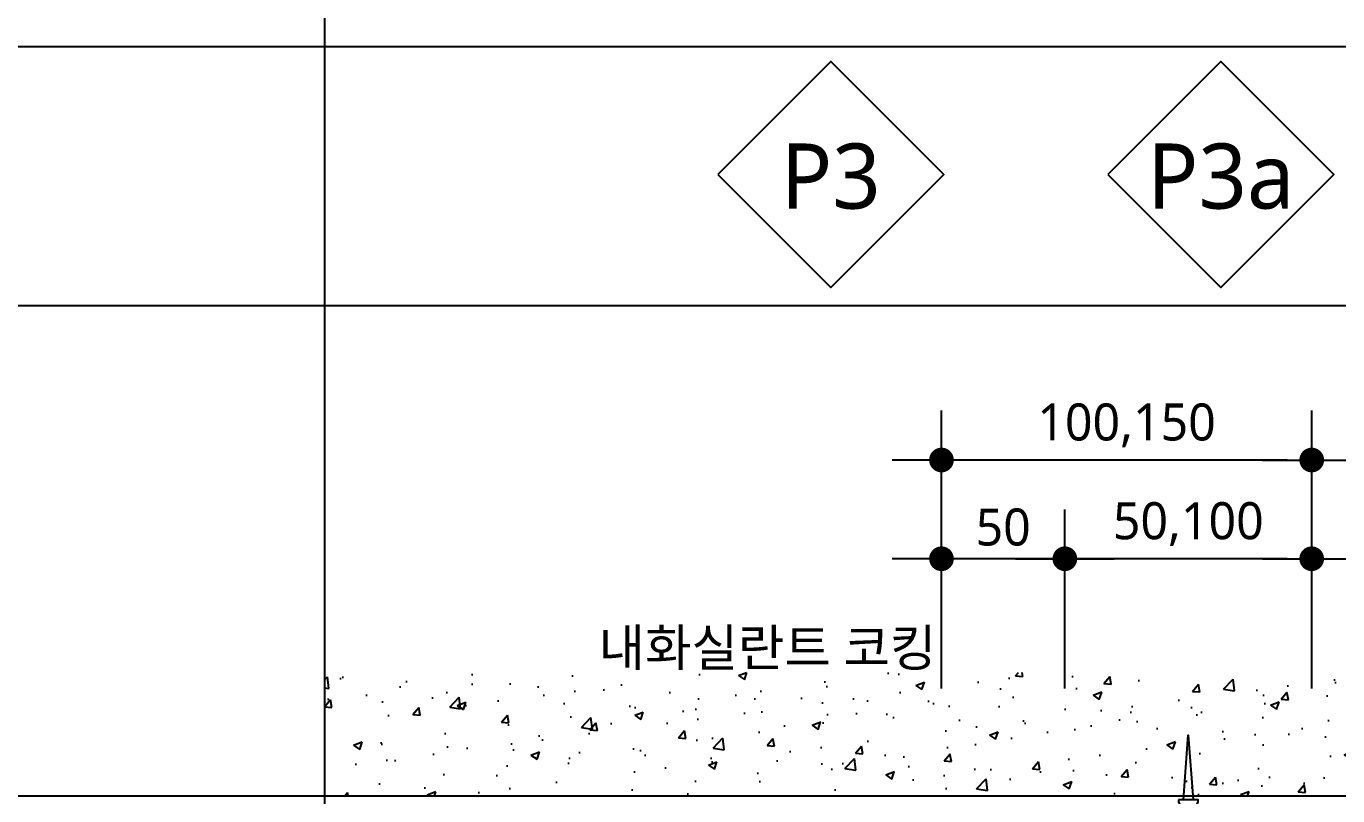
# Model space of a CAD drawing. Header units: millimetres. Extents: x 150 to 8166, y -2863 to -229.
# Drawn here: x 1975 to 2506, y -1852 to -1540 of the extents above; entities that cross this region are included whole.
import ezdxf
from ezdxf.enums import TextEntityAlignment as Align

# ---------------------------------------------------------------- set-up
doc = ezdxf.new("R2010")
doc.units = ezdxf.units.MM
doc.header["$LTSCALE"] = 5
doc.header["$MEASUREMENT"] = 0
doc.header["$PDMODE"] = 3
doc.header["$PDSIZE"] = 100
doc.layers.get('0').update_dxf_attribs({"linetype": 'CONTINUOUS'})
doc.layers.get('Defpoints').update_dxf_attribs({"color": 137, "linetype": 'CONTINUOUS'})
for name, color, linetype in [('01HAT', 8, 'CONTINUOUS'), ('01하지철물', 8, 'CONTINUOUS'), ('02DIM', 7, 'CONTINUOUS'), ('03벽체부호', 6, 'CONTINUOUS'), ('2', 2, 'CONTINUOUS'), ('3', 3, 'CONTINUOUS'), ('SYM-LEAD', 6, 'CONTINUOUS'), ('TEXT', 3, 'CONTINUOUS')]:
    doc.layers.add(name, color=color, linetype=linetype)
doc.layers.add('02Waste', color=171, linetype='CONTINUOUS', plot=False)
doc.styles.add('GAUN', font='malgun.ttf', dxfattribs={"height": 375})
doc.styles.add('맑은고딕', font='malgun.ttf')
doc.styles.add('스타일1', font='malgun.ttf')
doc.dimstyles.new('GAUN-10', dxfattribs={"dimscale": 10, "dimtxt": 1.5, "dimasz": 1, "dimexe": 2, "dimexo": 3, "dimgap": 0.5, "dimtad": 1, "dimdec": 0, "dimzin": 1, "dimdsep": 46, "dimlunit": 6, "dimtxsty": '맑은고딕', "dimblk": 'CJDOT', "dimcen": 0.09, "dimdle": 1, "dimclrd": 256, "dimclre": 256, "dimclrt": 3, "dimadec": 0, "dimazin": 0, "dimtfac": 1, "dimtdec": 0, "dimtix": 1, "dimtmove": 2, "dimatfit": 3, "dimldrblk": 'CJDOT', "dimfxl": 1, "dimtolj": 1, "dimtzin": 1, "dimarcsym": 0})

# ---------------------------------------------------------------- blocks, each defined once
blk = doc.blocks.new('CJDOT')
blk.add_line((-2, -2.7e-15), (2, 2.7e-15))
at = {"const_width": 0.5}
blk.add_lwpolyline([(-0.25, 0, 1), (0.25, 0, 1)], format="xyb", close=True, dxfattribs=at)
blk = doc.blocks.new('*D25')
at = {"layer": '02DIM', "lineweight": -2, "transparency": 16777216}
for p, q in [((2345.92690192063, -1808.718250817362), (2345.92690192063, -1696.218250817362)), ((2495.926901920626, -1808.718250817362), (2495.926901920626, -1696.218250817362)), ((2485.926901920626, -1716.218250817362), (2355.92690192063, -1716.218250817362))]:
    blk.add_line(p, q, dxfattribs=at)
at = {"layer": 'Defpoints', "color": 0, "transparency": 16777216}
for p in [(2345.92690192063, -1716.218250817362), (2345.92690192063, -1838.718250817362), (2495.926901920626, -1838.718250817362)]:
    blk.add_point(p, dxfattribs=at)
at = {"layer": '02DIM', "lineweight": -2, "transparency": 16777216, "xscale": 10, "yscale": 10, "zscale": 10, "rotation": 180}
blk.add_blockref('CJDOT', (2345.92690192063, -1716.218250817362), dxfattribs=at)
at = {"layer": '02DIM', "lineweight": -2, "transparency": 16777216, "xscale": 10, "yscale": 10, "zscale": 10}
blk.add_blockref('CJDOT', (2495.926901920626, -1716.218250817362), dxfattribs=at)
at = {"layer": '02DIM', "color": 3, "transparency": 16777216, "insert": (2420.926901920628, -1702.169337773884), "char_height": 15, "attachment_point": 5, "style": '맑은고딕'}
blk.add_mtext('\\A1;100,150', dxfattribs=at)
blk = doc.blocks.new('*D26')
at = {"layer": '02DIM', "lineweight": -2, "transparency": 16777216}
for p, q in [((2395.92690192063, -1808.718250817362), (2395.92690192063, -1736.218250817362)), ((2495.92690192063, -1808.718250817362), (2495.92690192063, -1736.218250817362)), ((2485.92690192063, -1756.218250817362), (2405.92690192063, -1756.218250817362))]:
    blk.add_line(p, q, dxfattribs=at)
at = {"layer": 'Defpoints', "color": 0, "transparency": 16777216}
for p in [(2395.92690192063, -1756.218250817362), (2395.92690192063, -1838.718250817362), (2495.92690192063, -1838.718250817362)]:
    blk.add_point(p, dxfattribs=at)
at = {"layer": '02DIM', "lineweight": -2, "transparency": 16777216, "xscale": 10, "yscale": 10, "zscale": 10, "rotation": 180}
blk.add_blockref('CJDOT', (2395.92690192063, -1756.218250817362), dxfattribs=at)
at = {"layer": '02DIM', "lineweight": -2, "transparency": 16777216, "xscale": 10, "yscale": 10, "zscale": 10}
blk.add_blockref('CJDOT', (2495.92690192063, -1756.218250817362), dxfattribs=at)
at = {"layer": '02DIM', "color": 3, "transparency": 16777216, "insert": (2445.92690192063, -1742.169337773884), "char_height": 15, "attachment_point": 5, "style": '맑은고딕'}
blk.add_mtext('\\A1;50,100', dxfattribs=at)
blk = doc.blocks.new('*D27')
at = {"layer": '02DIM', "lineweight": -2, "transparency": 16777216}
for p, q in [((2345.92690192063, -1808.718250817362), (2345.92690192063, -1736.218250817362)), ((2395.92690192063, -1808.718250817362), (2395.92690192063, -1736.218250817362)), ((2385.92690192063, -1756.218250817362), (2355.92690192063, -1756.218250817362))]:
    blk.add_line(p, q, dxfattribs=at)
at = {"layer": 'Defpoints', "color": 0, "transparency": 16777216}
for p in [(2345.92690192063, -1756.218250817362), (2345.92690192063, -1838.718250817362), (2395.92690192063, -1838.718250817362)]:
    blk.add_point(p, dxfattribs=at)
at = {"layer": '02DIM', "lineweight": -2, "transparency": 16777216, "xscale": 10, "yscale": 10, "zscale": 10, "rotation": 180}
blk.add_blockref('CJDOT', (2345.92690192063, -1756.218250817362), dxfattribs=at)
at = {"layer": '02DIM', "lineweight": -2, "transparency": 16777216, "xscale": 10, "yscale": 10, "zscale": 10}
blk.add_blockref('CJDOT', (2395.92690192063, -1756.218250817362), dxfattribs=at)
at = {"layer": '02DIM', "color": 3, "transparency": 16777216, "insert": (2370.92690192063, -1743.468590491275), "char_height": 15, "attachment_point": 5, "style": '맑은고딕'}
blk.add_mtext('\\A1;50', dxfattribs=at)
blk = doc.blocks.new('HILTI')
at = {"layer": '2'}
blk.add_lwpolyline([(4, 0, 1), (-4, 0)], format="xyb", close=True, dxfattribs=at)
blk.add_lwpolyline([(2, 0), (0, -26), (-2, 0)], dxfattribs=at)

msp = doc.modelspace()

# ---------------------------------------------------------------- hatches: boundary and pattern name
at = {"layer": '01HAT'}
h = msp.add_hatch(dxfattribs=at)
h.set_pattern_fill('AR-CONC', color=256, scale=5, style=0)
h.set_pattern_definition([(49.99999999999999, (-30541.10098105213, 7551.641836670485), (35.86300913003767, -3.137606749129755), [3.75, -41.25]), (355, (-30541.10098105213, 7551.641836670485), (-6.937566680650001, 37.60960668500059), [3, -33]), (100.4513999999998, (-30538.11239705337, 7551.380369670481), (28.92546908570108, 34.47197710304768), [3.187009499999981, -35.05710559999969]), (46.18420000000002, (-30541.10098105213, 7561.641836670485), (53.36205243128222, -8.275950716450904), [5.624999999999971, -61.87499999999977]), (96.63559999999966, (-30536.65414380198, 7560.952171320353), (46.73313527743517, 48.70589354502209), [4.780514399999941, -52.58564999999953]), (351.1842, (-30541.10098105213, 7561.641836670485), (46.73309725668136, 48.70593004626623), [4.5, -49.5]), (21, (-30536.10098105213, 7559.141836670485), (29.84535260592308, -20.13094453326694), [3.75, -41.25]), (326.0000000000001, (-30536.10098105213, 7559.141836670485), (12.16576659607909, 36.25750225234265), [3, -33]), (71.4514, (-30533.61386940172, 7557.464256370232), (42.0111314290745, 16.12652483549762), [3.1870095, -35.0571056]), (37.50000000000001, (-30541.10098105213, 7551.641836670485), (0.6079927658645334, 16.64469269156557), [0, -32.59999999999999, 0, -33.5, 0, -33.125]), (7.499999999999999, (-30541.10098105213, 7551.641836670485), (13.15347687210743, 19.72058559411801), [0, -19.1, 0, -31.85, 0, -12.625]), (327.5, (-30552.2509810525, 7551.641836670485), (26.69112180862045, -1.12774358671899), [0, -12.5, 0, -39, 0, -51.75]), (317.5, (-30557.2509810525, 7551.641836670485), (29.15930846711931, 5.005249116615882), [0, -16.25, 0, -25.9, 0, -36.75])])
h.paths.add_polyline_path([(2095.926901922493, -1802.232130254129), (2095.926901922493, -1852.232130254129), (2670.926901922493, -1852.232130254129), (2670.926901922493, -1802.232130254129)])

# ---------------------------------------------------------------- linework, layer by layer
at = {"layer": '02Waste', "ltscale": 0.1}
for p, q in [((2095.926901922493, -228.6893922027416), (2095.926901922493, -2862.500016552604)), ((317.4717417659717, -1852.232130254128), (3584.999999703467, -1852.232130254128))]:
    msp.add_line(p, q, dxfattribs=at)
at = {"layer": '03벽체부호'}
for points in [[(2255.369132951765, -1600.530960627109), (2301.117933112128, -1646.279760787472), (2346.866733272492, -1600.530960627109), (2301.117933112128, -1554.782160466746)], [(2413.369132951765, -1600.530960627109), (2459.117933112128, -1646.279760787472), (2504.866733272492, -1600.530960627109), (2459.117933112128, -1554.782160466746)]]:
    msp.add_lwpolyline(points, close=True, dxfattribs=at)
at = {"layer": '3'}
for p, q in [((149.9999991415539, -1548.689392202742), (3584.999999703467, -1548.689392202743)), ((149.9999991415539, -1653.689392202742), (3584.999999703468, -1653.689392202742))]:
    msp.add_line(p, q, dxfattribs=at)
at = {"layer": 'SYM-LEAD'}
for points in [[(2394.326901921002, -1852.232130254129, 0, 5, 0), (2386.826901921002, -1839.241749197453, 0, 0, 0), (2359.120876095189, -1791.253504791506, 0, 0, 0), (2350.841580125435, -1791.253504791506, 0, 0, 0)], [(2497.526901920257, -1852.232130254129, 0, 5, 0), (2505.026901920257, -1839.241749197453, 0, 0, 0), (2532.732927746071, -1791.253504791506, 0, 0, 0), (2541.012223715825, -1791.253504791506, 0, 0, 0)]]:
    msp.add_lwpolyline(points, format="xyseb", dxfattribs=at)

# ---------------------------------------------------------------- block references
at = {"layer": '01하지철물', "color": 4, "xscale": 1.004016064107418, "yscale": 1.004016064107418, "zscale": 1.004016064107418, "rotation": 180}
msp.add_blockref('HILTI', (2445.92690192063, -1853.832130253989), dxfattribs=at)

# ---------------------------------------------------------------- texts
at = {"layer": '03벽체부호', "color": 2, "style": 'GAUN'}
for s, p in [('P3', (2301.117933112128, -1601.189392202743)), ('P3a', (2459.117933112128, -1601.189392202743))]:
    msp.add_text(s, height=26.4, dxfattribs=at).set_placement(p, align=Align.MIDDLE_CENTER)
at = {"layer": 'TEXT', "style": '스타일1'}
msp.add_text('내화실란트 코킹', height=15, dxfattribs=at).set_placement((2343.841580125435, -1792.253504791506), align=Align.MIDDLE_RIGHT)

# ---------------------------------------------------------------- dimensions: what is measured, and where the dimension line sits
at = {"layer": '02DIM'}
for base, p1, p2, text, picture, middle in [((2345.92690192063, -1716.218250817362), (2495.926901920626, -1838.718250817362), (2345.92690192063, -1838.718250817362), '100,<>', '*D25', (2420.926901920628, -1702.169337773884)), ((2395.92690192063, -1756.218250817362), (2495.92690192063, -1838.718250817362), (2395.92690192063, -1838.718250817362), '50,<>', '*D26', (2445.92690192063, -1742.169337773884))]:
    dim = msp.add_linear_dim(base=base, p1=p1, p2=p2, angle=180, text=text, dimstyle='GAUN-10', dxfattribs=at)
    dim.commit()
    dim.dimension.update_dxf_attribs({"geometry": picture, "text_midpoint": middle})
dim = msp.add_linear_dim(base=(2345.92690192063, -1756.218250817362), p1=(2395.92690192063, -1838.718250817362), p2=(2345.92690192063, -1838.718250817362), angle=180, dimstyle='GAUN-10', dxfattribs=at)
dim.commit()
dim.dimension.update_dxf_attribs({"geometry": '*D27', "text_midpoint": (2370.92690192063, -1743.468590491275)})

doc.saveas('drawing.dxf')
